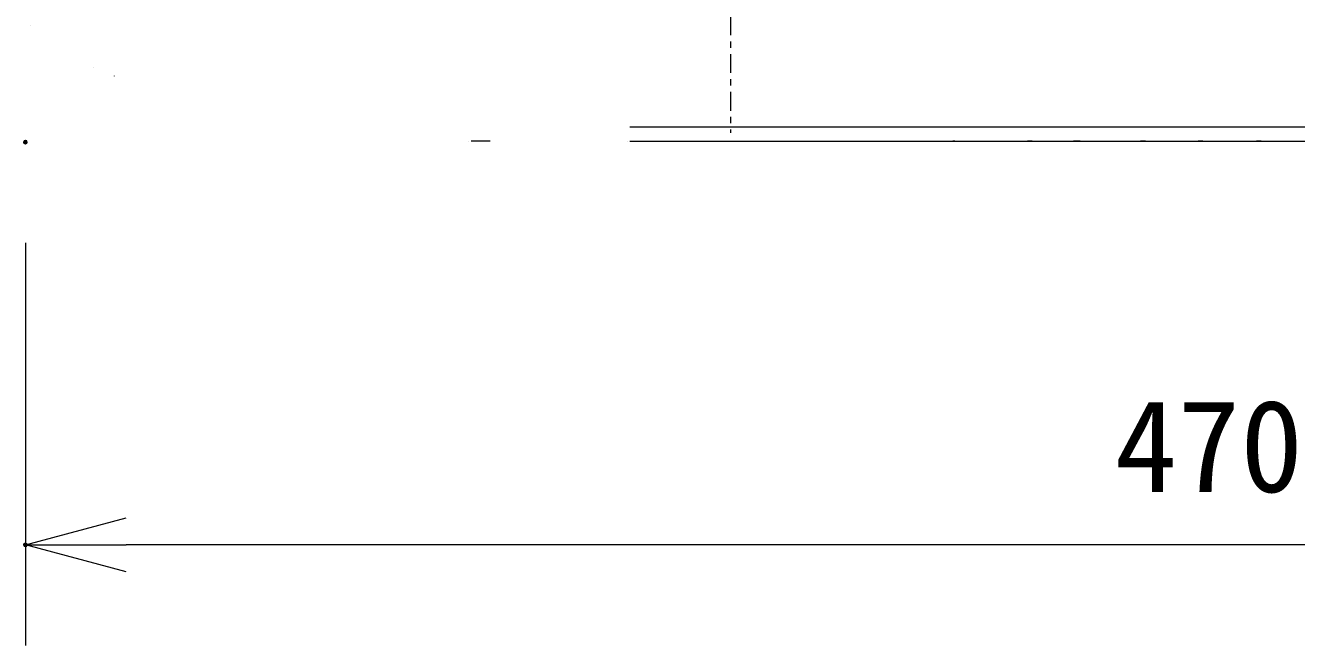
# Model space of a CAD drawing. Units: millimetres, scale not verified. Extents: x -63 to 62, y -56 to 57.
# Drawn here: x -54.16 to -28.93, y 2.1 to 14.41 of the extents above; entities that cross this region are included whole.
import ezdxf
from ezdxf.enums import TextEntityAlignment as Align

# ---------------------------------------------------------------- set-up
doc = ezdxf.new("R2010")
doc.units = ezdxf.units.MM
doc.header["$LTSCALE"] = 0.125
doc.header["$PDMODE"] = 32
doc.header["$PDSIZE"] = 0.0625
doc.linetypes.add('USER1', pattern=[6, 3, -1, 1, -1])
for name, color, linetype, lineweight in [('0-0_0', 7, 'Continuous', 18), ('0-4_GAIKEI', 1, 'Continuous', 18), ('0-5_SUNPO', 7, 'Continuous', 18)]:
    doc.layers.add(name, color=color, linetype=linetype, lineweight=lineweight)
doc.layers.add('0-1_DEFPOINTS', color=7, linetype='Continuous')
doc.styles.add('ＭＳ ゴシック', font='')
doc.styles.get('ＭＳ ゴシック').set_extended_font_data('MS Gothic')

# ---------------------------------------------------------------- blocks, each defined once
blk = doc.blocks.new('_OPEN30')
at = {"layer": '0-0_0'}
blk.add_line((0, 0), (-1, 0), dxfattribs=at)
blk.add_lwpolyline([(-1, 0.26795), (0, 0), (-1, -0.26795)], dxfattribs=at)
blk = doc.blocks.new('D5')
at = {"layer": '0-1_DEFPOINTS'}
for p in [(-55.0534, 13.2887), (-55.0534, 5.2887)]:
    blk.add_point(p, dxfattribs=at)
at = {"layer": '0-5_SUNPO'}
for p, q in [((-55.0534, 11.2887), (-55.0534, 3.2887)), ((-10.0534, 5.2887), (-53.0534, 5.2887))]:
    blk.add_line(p, q, dxfattribs=at)
at = {"layer": '0-5_SUNPO', "xscale": 2, "yscale": 2, "rotation": 180}
blk.add_blockref('_OPEN30', (-55.0534, 5.2887), dxfattribs=at)
at = {"layer": '0-5_SUNPO', "style": 'ＭＳ ゴシック'}
blk.add_text('470', height=1.833, dxfattribs=at).set_placement((-33.4284, 5.7887), align=Align.BOTTOM_LEFT)

msp = doc.modelspace()

# ---------------------------------------------------------------- linework, layer by layer
at = {"layer": '0-4_GAIKEI', "color": 7, "linetype": 'USER1'}
msp.add_line((-40.1624, 27.3445), (-40.1624, 12.282), dxfattribs=at)
at = {"layer": '0-4_GAIKEI'}
for p, q in [((-54.063, 14.4022), (-54.063, 14.4022)), ((-52.8025, 13.569), (-52.8027, 13.5691)), ((-42.1624, 12.3966), (-30.6624, 12.3966)), ((-30.6624, 12.3966), (-19.1624, 12.3966)), ((-45.0349, 12.1133), (-45.0349, 12.1134)), ((-45.0348, 12.1133), (-45.0349, 12.1133)), ((-35.7113, 12.1132), (-35.7513, 12.1132)), ((-35.7513, 12.1132), (-35.7513, 12.1132)), ((-35.7113, 12.1132), (-34.911, 12.1132)), ((-35.7113, 12.1132), (-35.7113, 12.1132)), ((-34.911, 12.1132), (-34.8219, 12.1132)), ((-34.911, 12.1132), (-34.911, 12.1132)), ((-34.8219, 12.1132), (-34.8219, 12.1132)), ((-34.2953, 12.1132), (-34.2953, 12.1132)), ((-34.1776, 12.1132), (-34.2659, 12.1132)), ((-34.2659, 12.1132), (-34.2659, 12.1132)), ((-34.1776, 12.1132), (-34.1776, 12.1132)), ((-34.1539, 12.1132), (-34.0123, 12.1132)), ((-34.1539, 12.1132), (-34.1539, 12.1132)), ((-34.0123, 12.1132), (-34.0123, 12.1132)), ((-33.53, 12.1132), (-33.53, 12.1132)), ((-33.3711, 12.1132), (-33.3711, 12.1132)), ((-33.2635, 12.1132), (-33.3545, 12.1132)), ((-33.3545, 12.1132), (-33.3545, 12.1132)), ((-33.2635, 12.1132), (-33.2635, 12.1132)), ((-33.2243, 12.1132), (-33.2635, 12.1132)), ((-33.2243, 12.1132), (-32.6131, 12.1132)), ((-33.2243, 12.1132), (-33.2243, 12.1132)), ((-32.6131, 12.1132), (-32.6131, 12.1132)), ((-32.2619, 12.1132), (-32.2619, 12.1132)), ((-31.9241, 12.1132), (-32.0216, 12.1132)), ((-32.0216, 12.1132), (-32.0216, 12.1132)), ((-31.9241, 12.1132), (-31.9241, 12.1132)), ((-31.7605, 12.1132), (-31.6189, 12.1132)), ((-31.7605, 12.1132), (-31.7605, 12.1132)), ((-31.6189, 12.1132), (-31.6189, 12.1132)), ((-31.1366, 12.1132), (-31.1366, 12.1132)), ((-30.9777, 12.1132), (-30.9777, 12.1132)), ((-30.7868, 12.1132), (-30.8788, 12.1132)), ((-30.8788, 12.1132), (-30.8788, 12.1132)), ((-30.7868, 12.1132), (-30.7868, 12.1132)), ((-30.7395, 12.1132), (-30.7395, 12.1132)), ((-30.5148, 12.1132), (-30.3459, 12.1132)), ((-30.5148, 12.1132), (-30.5148, 12.1132)), ((-30.3459, 12.1132), (-30.3459, 12.1132)), ((-30.0551, 12.1132), (-29.927, 12.1132)), ((-30.0551, 12.1132), (-30.0551, 12.1132)), ((-29.927, 12.1132), (-29.8006, 12.1132)), ((-29.927, 12.1132), (-29.927, 12.1132)), ((-29.8006, 12.1132), (-29.8006, 12.1132)), ((-29.628, 12.1132), (-29.7232, 12.1132)), ((-29.7232, 12.1132), (-29.7232, 12.1132)), ((-29.628, 12.1132), (-29.628, 12.1132)), ((-29.6011, 12.1132), (-29.6011, 12.1132)), ((-29.2361, 12.1132), (-29.2361, 12.1132)), ((-29.0999, 12.1132), (-29.0999, 12.1132)), ((-28.9634, 12.1132), (-28.9634, 12.1132))]:
    msp.add_line(p, q, dxfattribs=at)
at = {"layer": '0-4_GAIKEI', "color": 7}
for p, q in [((-52.3925, 13.4084), (-52.3944, 13.4091)), ((-52.3924, 13.4087), (-52.3925, 13.4088)), ((-45.3688, 12.1134), (-45.3688, 12.1134)), ((-44.9351, 12.1133), (-45.3115, 12.1133)), ((-42.2181, 12.1132), (-42.2181, 12.1133)), ((-42.1624, 12.1132), (-42.1624, 12.1133)), ((-42.1624, 12.1133), (-19.1624, 12.1133)), ((-42.1624, 12.1132), (-19.1624, 12.1132))]:
    msp.add_line(p, q, dxfattribs=at)
at = {"layer": '0-4_GAIKEI'}
msp.add_lwpolyline([(-29.2361, 12.1132), (-29.0999, 12.1132), (-28.9634, 12.1132)], dxfattribs=at)

# ---------------------------------------------------------------- block references
at = {"layer": '0-5_SUNPO'}
msp.add_blockref('D5', (0.891, -1.1928), dxfattribs=at)

doc.saveas('drawing.dxf')
